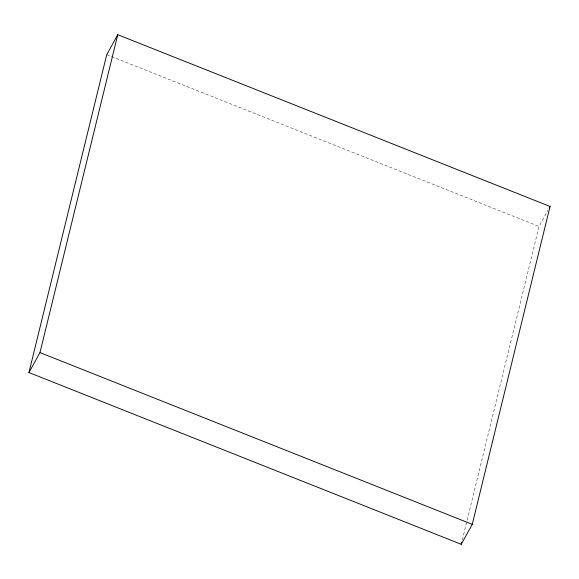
<?xml version="1.0" encoding="UTF-8"?>
<svg xmlns="http://www.w3.org/2000/svg" width="579" height="579" viewBox="0 0 579 579"><rect width="100%" height="100%" fill="white"/><g stroke="black" fill="none" stroke-linecap="round" stroke-linejoin="round"><path stroke-width="0.43" stroke-dasharray="2.9 2.17" d="M462.31 539.918L539.027 226.418L547.929 210.293M106.739 54.658L539.027 226.418"/><path stroke-width="0.87" d="M28.95 372.543L106.739 54.658L117.761 34.697L550.05 206.457L472.261 524.342L461.239 544.303L28.95 372.543L39.973 352.582L117.761 34.697M461.239 544.303L461.666 542.552M549.203 207.991L550.05 206.457M39.973 352.582L472.261 524.342"/></g></svg>
